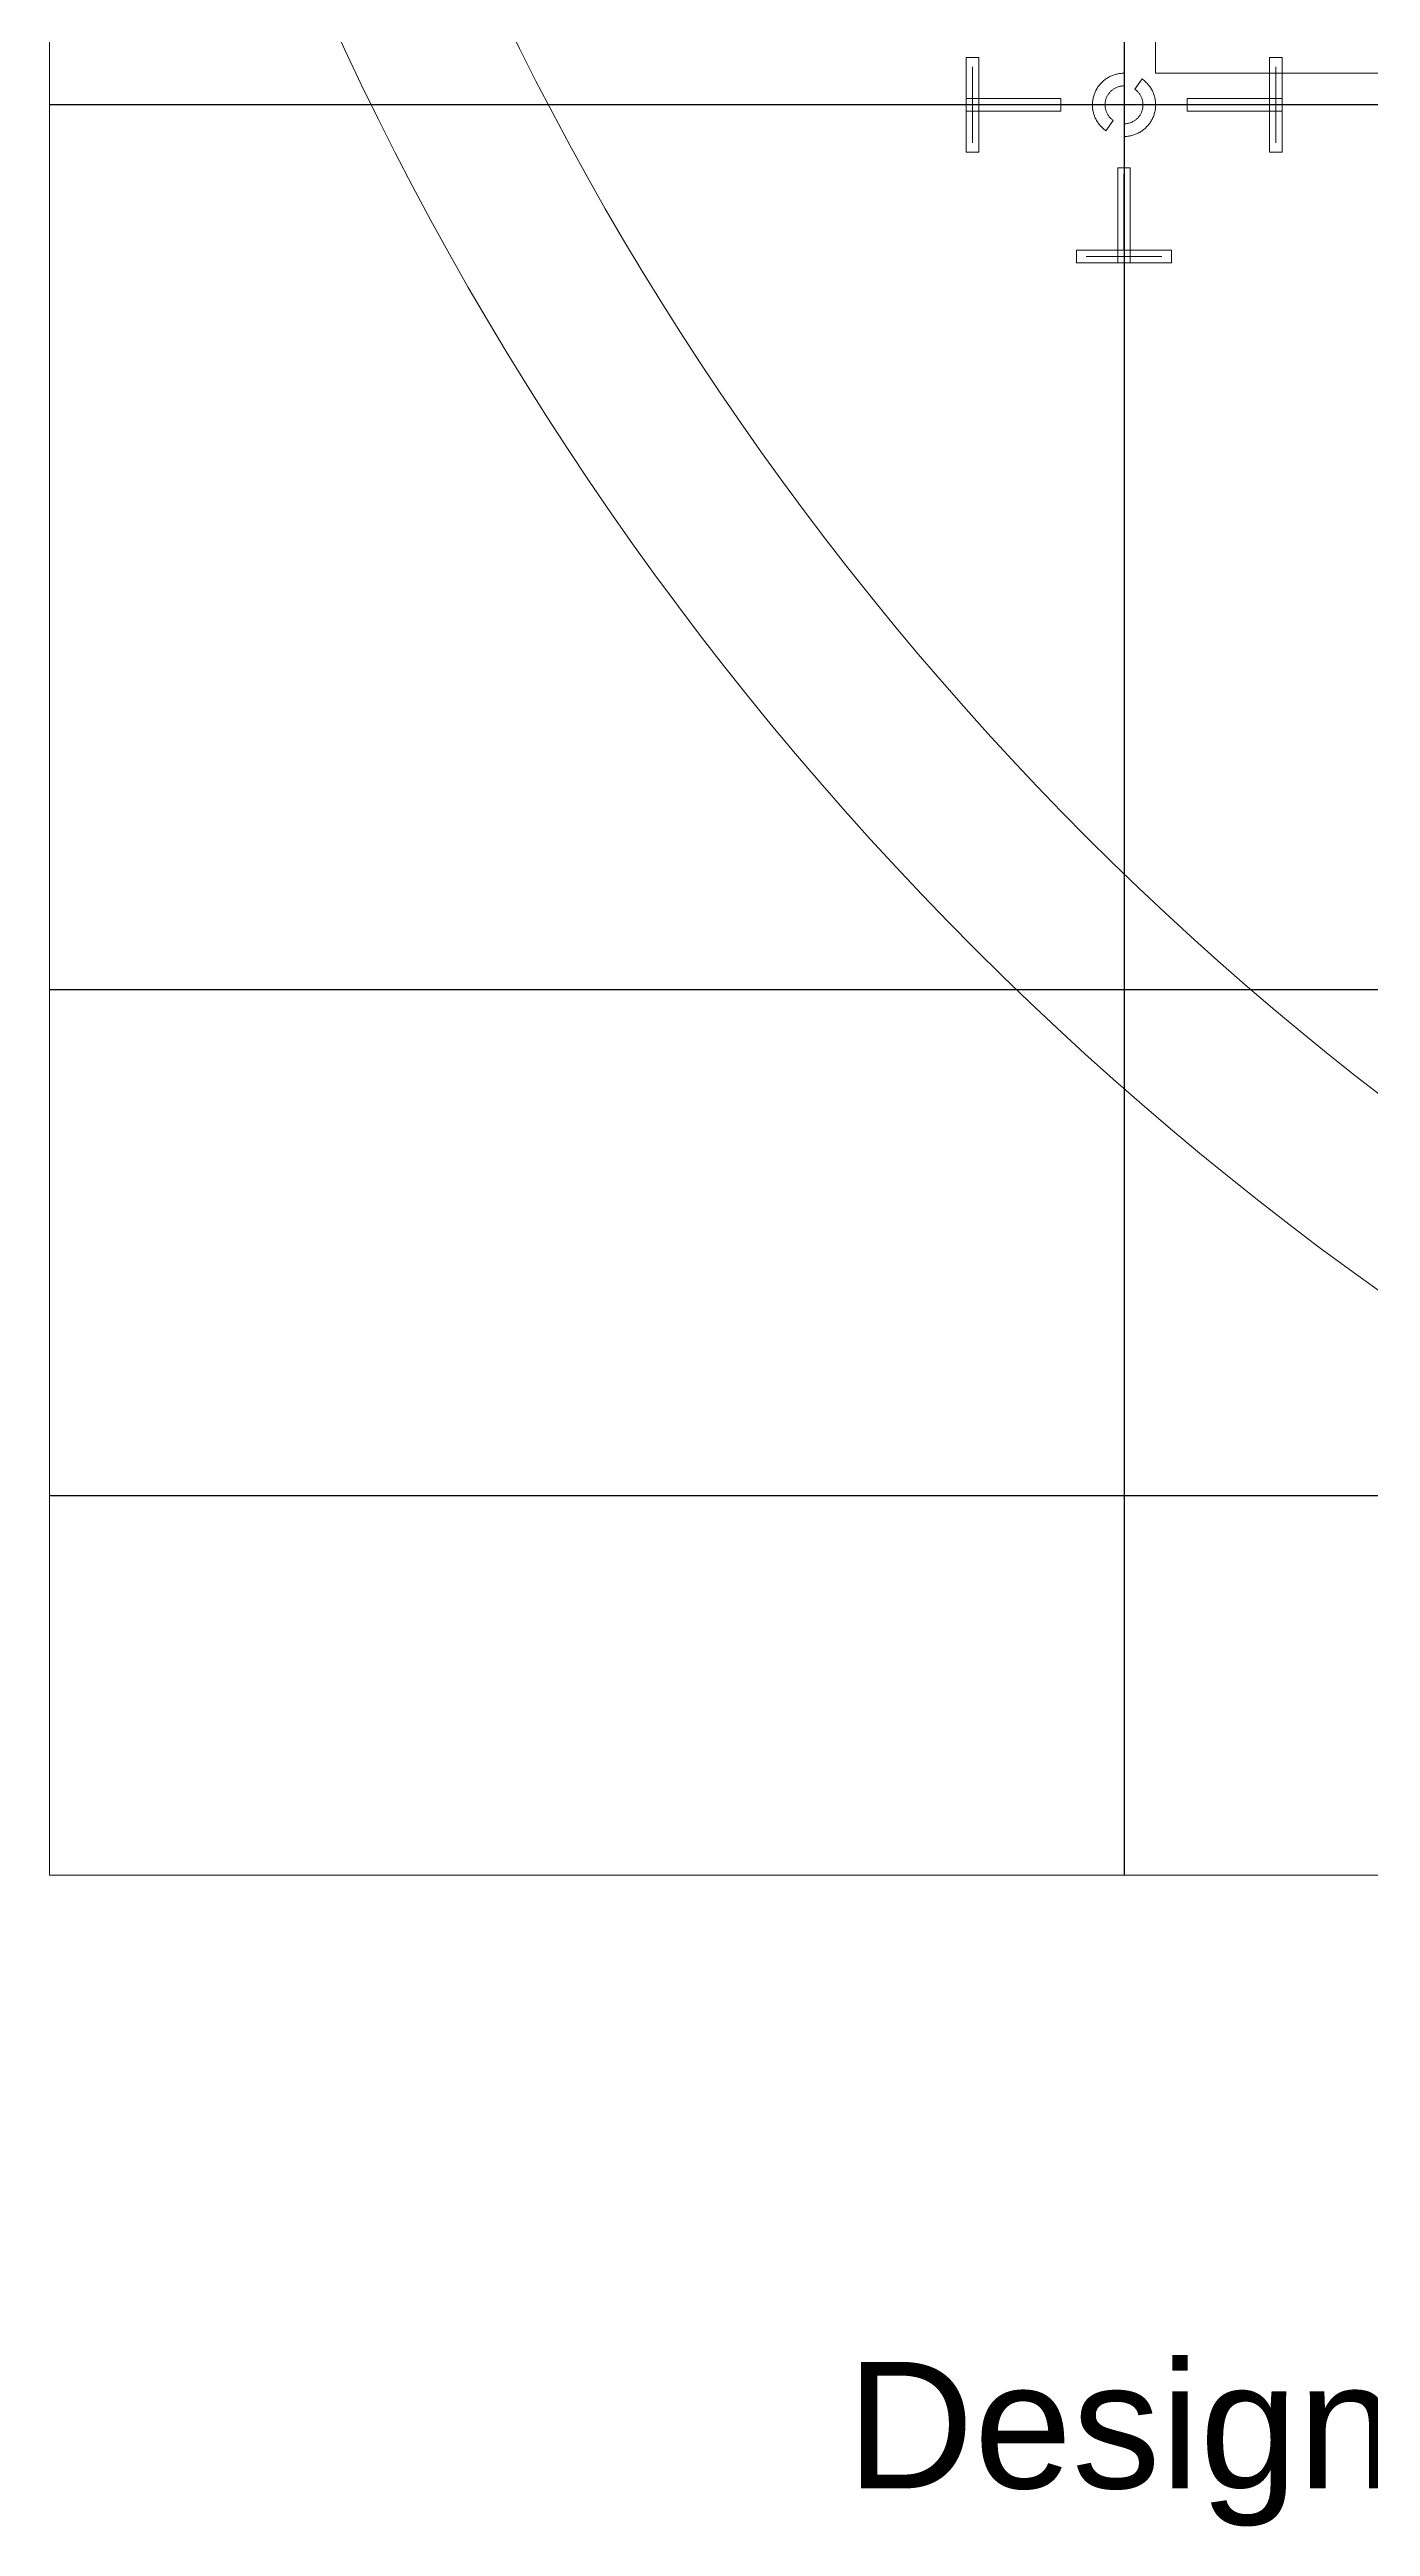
# Model space of a CAD drawing. Extents: x -17000 to 83000, y -71302 to 39000.
# Drawn here: x -17000 to 3899, y -71302 to -32126 of the extents above; entities that cross this region are included whole.
import ezdxf

# ---------------------------------------------------------------- set-up
doc = ezdxf.new("R2010")
doc.units = 0
doc.layers.get('0').update_dxf_attribs({"lineweight": 25, "true_color": 0xffffff})
for name, color, linetype, lineweight, true_color in [('Alighners', 3, 'Continuous', 5, 0x00ff00), ('Boundaries', 6, 'Continuous', 5, 0xff00ff), ('Central Electrodes', 5, 'Continuous', 5, 0x0000ff), ('Dicing', 1, 'Continuous', 25, 0xff0000)]:
    doc.layers.add(name, color=color, linetype=linetype, lineweight=lineweight, true_color=true_color)
doc.styles.add('textstyle0', font='')
doc.styles.get('textstyle0').set_extended_font_data('Arial')

# ---------------------------------------------------------------- blocks, each defined once
blk = doc.blocks.new('T_alignment$1')
at = {"layer": 'Alighners'}
for points in [[(-600, 700), (600, 700)], [(0, -600), (0, 600)]]:
    blk.add_lwpolyline(points, dxfattribs=at)
blk = doc.blocks.new('Half_moon_alignment1')
at = {"layer": 'Alighners'}
for points in [[(-286.79, -409.58), (-299.5, -400.5), (-311.75, -391), (-324, -381), (-335.75, -370.75), (-347, -360), (-358, -349), (-368.75, -337.5), (-379.25, -326), (-389.25, -314), (-398.75, -301.5), (-408, -289), (-417, -276), (-425.25, -263), (-433.25, -249.5), (-441, -236), (-448, -222), (-454.75, -208), (-461, -193.5), (-466.75, -179), (-472.25, -164.5), (-477.25, -149.5), (-481.5, -134.5), (-485.5, -119.5), (-489, -104.25), (-492, -89), (-494.5, -73.5), (-496.75, -58), (-498.25, -42.5), (-499.25, -27), (-500, -11.25), (-500, 4.25), (-499.75, 20), (-498.75, 35.5), (-497.5, 51), (-495.5, 66.5), (-493.25, 82), (-490.5, 97.5), (-487.25, 112.75), (-483.5, 127.75), (-479.25, 143), (-474.5, 157.75), (-469.25, 172.5), (-463.75, 187), (-457.75, 201.5), (-451, 215.75), (-444.25, 229.75), (-436.75, 243.5), (-429, 257), (-420.75, 270.25), (-412, 283.25), (-403, 296), (-393.5, 308.5), (-383.75, 320.5), (-373.5, 332.5), (-363, 344), (-352, 355), (-340.75, 366), (-329.25, 376.5), (-317.25, 386.5), (-305, 396.25), (-292.5, 405.5), (-279.75, 414.5), (-266.5, 423), (-253.25, 431.25), (-239.75, 438.75), (-225.75, 446), (-211.75, 453), (-197.5, 459.25), (-183, 465.25), (-168.5, 470.75), (-153.75, 475.75), (-138.75, 480.5), (-123.75, 484.5), (-108.5, 488), (-93.25, 491.25), (-77.75, 494), (-62.25, 496.25), (-46.75, 497.75), (-31.25, 499), (-15.5, 499.75), (0, 500), (0, 300), (-12, 299.75), (-24, 299), (-36, 297.75), (-48, 296.25), (-59.75, 294), (-71.5, 291.25), (-83.25, 288.25), (-94.75, 284.75), (-106.25, 280.75), (-117.25, 276.25), (-128.25, 271.25), (-139, 265.75), (-149.75, 260), (-160, 253.75), (-170, 247.25), (-179.75, 240.25), (-189.25, 232.75), (-198.5, 225), (-207.5, 216.75), (-216, 208.25), (-224.25, 199.5), (-232, 190.25), (-239.5, 180.75), (-246.5, 171), (-253.25, 161), (-259.5, 150.75), (-265.25, 140.25), (-270.75, 129.5), (-275.75, 118.5), (-280.25, 107.25), (-284.25, 96), (-288, 84.5), (-291, 72.75), (-293.75, 61), (-296, 49.25), (-297.75, 37.25), (-299, 25.25), (-299.75, 13.25), (-300, 1.25), (-299.75, -10.75), (-299.25, -22.75), (-298, -34.75), (-296.25, -46.75), (-294.25, -58.75), (-291.75, -70.5), (-288.5, -82), (-285, -93.5), (-281, -105), (-276.75, -116.25), (-271.75, -127.25), (-266.5, -138), (-260.75, -148.5), (-254.5, -159), (-248, -169), (-241, -178.75), (-233.5, -188.25), (-225.75, -197.5), (-217.75, -206.5), (-209.25, -215), (-200.5, -223.25), (-191.25, -231.25), (-181.75, -238.75), (-172.07, -245.75)], [(0, -500), (0, -300), (12, -299.75), (24, -299), (36, -297.75), (48, -296.25), (59.75, -294), (71.5, -291.25), (83.25, -288.25), (94.75, -284.75), (106.25, -280.75), (117.25, -276.25), (128.25, -271.25), (139, -265.75), (149.75, -260), (160, -253.75), (170, -247.25), (179.75, -240.25), (189.25, -232.75), (198.5, -225), (207.5, -216.75), (216, -208.25), (224.25, -199.5), (232, -190.25), (239.5, -180.75), (246.5, -171), (253.25, -161), (259.5, -150.75), (265.25, -140.25), (270.75, -129.5), (275.75, -118.5), (280.25, -107.25), (284.25, -96), (288, -84.5), (291, -72.75), (293.75, -61), (296, -49.25), (297.75, -37.25), (299, -25.25), (299.75, -13.25), (300, -1.25), (299.75, 10.75), (299.25, 22.75), (298, 34.75), (296.25, 46.75), (294.25, 58.75), (291.75, 70.5), (288.5, 82), (285, 93.5), (281, 105), (276.75, 116.25), (271.75, 127.25), (266.5, 138), (260.75, 148.5), (254.5, 159), (248, 169), (241, 178.75), (233.5, 188.25), (225.75, 197.5), (217.75, 206.5), (209.25, 215), (200.5, 223.25), (191.25, 231.25), (181.75, 238.75), (172.07, 245.75), (286.79, 409.58), (299.5, 400.5), (311.75, 391), (324, 381), (335.75, 370.75), (347, 360), (358, 349), (368.75, 337.5), (379.25, 326), (389.25, 314), (398.75, 301.5), (408, 289), (417, 276), (425.25, 263), (433.25, 249.5), (441, 236), (448, 222), (454.75, 208), (461, 193.5), (466.75, 179), (472.25, 164.5), (477.25, 149.5), (481.5, 134.5), (485.5, 119.5), (489, 104.25), (492, 89), (494.5, 73.5), (496.75, 58), (498.25, 42.5), (499.25, 27), (500, 11.25), (500, -4.25), (499.75, -20), (498.75, -35.5), (497.5, -51), (495.5, -66.5), (493.25, -82), (490.5, -97.5), (487.25, -112.75), (483.5, -127.75), (479.25, -143), (474.5, -157.75), (469.25, -172.5), (463.75, -187), (457.75, -201.5), (451, -215.75), (444.25, -229.75), (436.75, -243.5), (429, -257), (420.75, -270.25), (412, -283.25), (403, -296), (393.5, -308.5), (383.75, -320.5), (373.5, -332.5), (363, -344), (352, -355), (340.75, -366), (329.25, -376.5), (317.25, -386.5), (305, -396.25), (292.5, -405.5), (279.75, -414.5), (266.5, -423), (253.25, -431.25), (239.75, -438.75), (225.75, -446), (211.75, -453), (197.5, -459.25), (183, -465.25), (168.5, -470.75), (153.75, -475.75), (138.75, -480.5), (123.75, -484.5), (108.5, -488), (93.25, -491.25), (77.75, -494), (62.25, -496.25), (46.75, -497.75), (31.25, -499), (15.5, -499.75)]]:
    blk.add_lwpolyline(points, close=True, dxfattribs=at)
blk = doc.blocks.new('T_alignment')
at = {"layer": 'Alighners'}
for points in [[(-600, 700), (600, 700)], [(0, -600), (0, 600)]]:
    blk.add_lwpolyline(points, dxfattribs=at)

msp = doc.modelspace()

# ---------------------------------------------------------------- linework, layer by layer
at = {"layer": 'Alighners'}
for points in [[(-2500.136, -33751.916), (-2500.136, -32251.916), (-2300.136, -32251.916), (-2300.136, -32901.916), (-1000.136, -32901.916), (-1000.136, -33101.916), (-2300.136, -33101.916), (-2300.136, -33751.916)], [(2300.136, -33750.973), (2300.136, -33100.973), (1000.136, -33100.973), (1000.136, -32900.973), (2300.136, -32900.973), (2300.136, -32250.973), (2500.136, -32250.973), (2500.136, -33750.973)], [(-750.863, -35498.084), (-750.863, -35298.084), (-100.863, -35298.084), (-100.863, -33998.084), (99.137, -33998.084), (99.137, -35298.084), (749.137, -35298.084), (749.137, -35498.084)]]:
    msp.add_lwpolyline(points, close=True, dxfattribs=at)
for points in [[(-2500.136, -32251.916), (-2500.136, -33751.916)], [(-2300.136, -32251.916), (-2500.136, -32251.916)], [(-2300.136, -33751.916), (-2300.136, -32251.916)], [(2300.136, -32250.973), (2300.136, -33750.973)], [(2500.136, -32250.973), (2300.136, -32250.973)], [(2500.136, -33750.973), (2500.136, -32250.973)], [(-1000.136, -32901.916), (-2500.136, -32901.916)], [(-2500.136, -32901.916), (-2500.136, -33101.916)], [(-1000.136, -33101.916), (-1000.136, -32901.916)], [(1000.136, -32900.973), (1000.136, -33100.973)], [(2500.136, -32900.973), (1000.136, -32900.973)], [(2500.136, -33100.973), (2500.136, -32900.973)], [(-2500.136, -33101.916), (-1000.136, -33101.916)], [(1000.136, -33100.973), (2500.136, -33100.973)], [(-2500.136, -33751.916), (-2300.136, -33751.916)], [(99.137, -33998.084), (-100.863, -33998.084)], [(-100.863, -33998.084), (-100.863, -35498.084)], [(99.137, -35498.084), (99.137, -33998.084)], [(2300.136, -33750.973), (2500.136, -33750.973)], [(749.137, -35298.084), (-750.863, -35298.084)], [(-750.863, -35298.084), (-750.863, -35498.084)], [(-750.863, -35498.084), (749.137, -35498.084)], [(-100.863, -35498.084), (99.137, -35498.084)], [(749.137, -35498.084), (749.137, -35298.084)]]:
    msp.add_lwpolyline(points, dxfattribs=at)
at = {"layer": 'Boundaries'}
for p, q in [((-17000, 39000), (-17000, -61000)), ((-17000, -61000), (83000, -61000))]:
    msp.add_line(p, q, dxfattribs=at)
for points in [[(500, -11500), (500, -32500)], [(500, -32500), (21500, -32500)]]:
    msp.add_lwpolyline(points, dxfattribs=at)
for radius in [50000, 47500]:
    msp.add_circle((33000, -11000), radius, dxfattribs=at)
at = {"layer": 'Dicing'}
for p, q in [((0, 39000), (0, -61000)), ((83000, -33000), (-17000, -33000)), ((22000, -47000), (-17000, -47000)), ((22000, -55001.466), (-17000, -55001.466))]:
    msp.add_line(p, q, dxfattribs=at)

# ---------------------------------------------------------------- block references
for name, p, rotation in [('T_alignment', (-1700.136, -33001.916), 90), ('T_alignment$1', (1700.136, -33000.973), 270), ('T_alignment', (-0.863, -34698.084), 180)]:
    msp.add_blockref(name, p, dxfattribs=dict(rotation=rotation))
msp.add_blockref('Half_moon_alignment1', (-0.407, -33001.466))

# ---------------------------------------------------------------- texts
at = {"layer": 'Central Electrodes', "insert": (30000, -70000), "char_height": 1, "attachment_point": 5, "style": 'textstyle0'}
msp.add_mtext('\\H2000;Designed By : Abhishek Sharma, University of Glasgow', dxfattribs=at)

doc.saveas('drawing.dxf')
